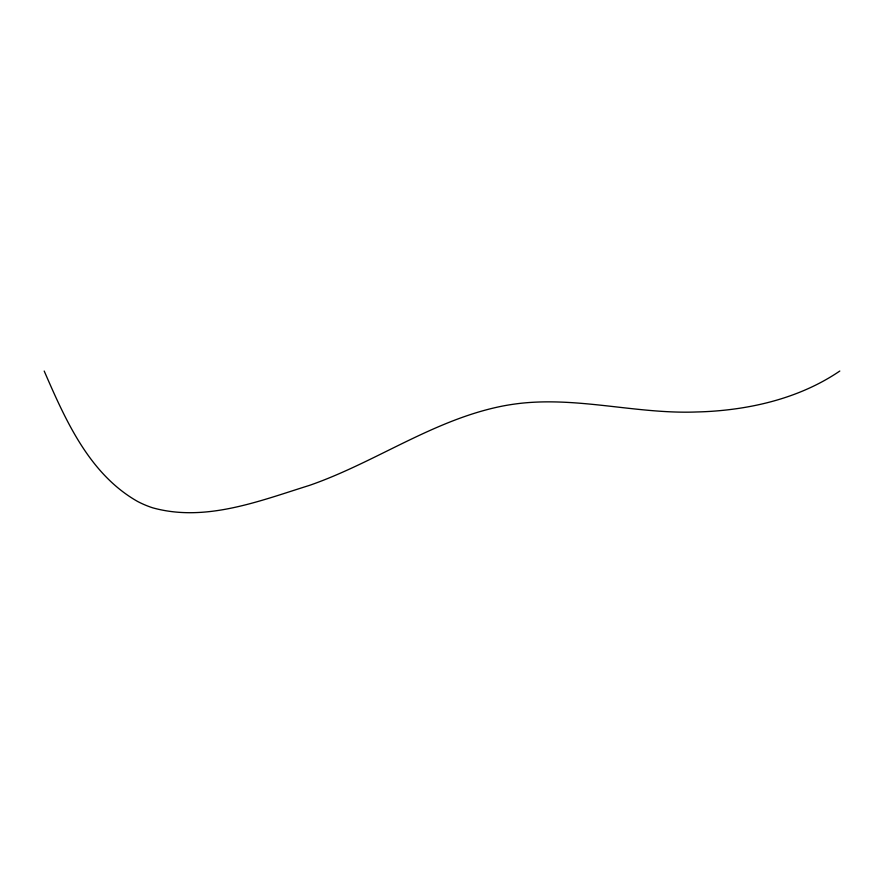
<?xml version="1.0" encoding="UTF-8"?>
<svg xmlns="http://www.w3.org/2000/svg" width="884" height="884" viewBox="0 0 884 884"><rect width="100%" height="100%" fill="white"/><g stroke="black" fill="none" stroke-linecap="round" stroke-linejoin="round"><path stroke-width="1.33" d="M839.8 371.037C801.578 397.049 755.279 408.574 709.587 411.436A439.668 396.75 90 0 1 696.791 411.966C638.646 414.231 581.341 397.347 523.195 403.038A286.538 258.559 -90 0 0 502.3 406.11C433.248 419.856 375.236 462.586 309.4 485.404C259.344 501.007 205.375 522.488 152.6 507.792A115.185 103.947 90 0 1 137.694 501.515C89.185 474.034 65.471 419.944 44.2 371.037"/></g></svg>
